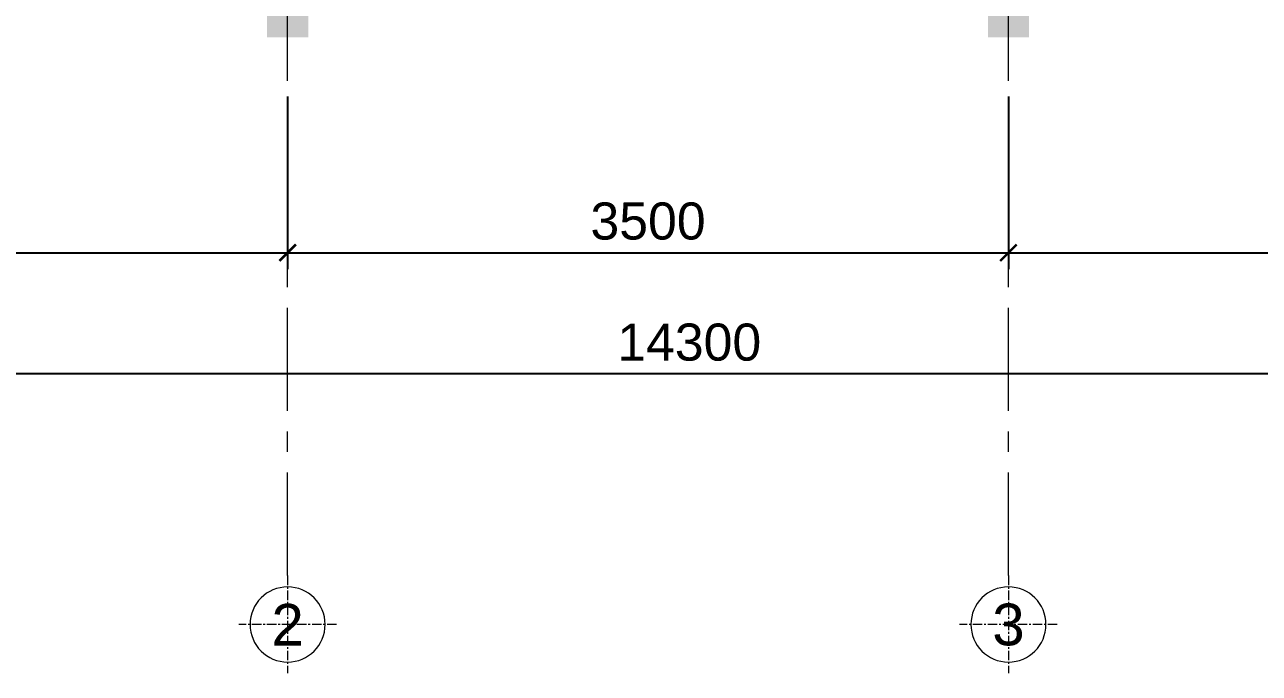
# Model space of a CAD drawing. Header units: inches. Extents: x 1198002 to 1275033, y 93432 to 197262.
# Drawn here: x 1251824 to 1257819, y 138918 to 142065 of the extents above; entities that cross this region are included whole.
import ezdxf
from ezdxf.enums import TextEntityAlignment as Align

# ---------------------------------------------------------------- set-up
doc = ezdxf.new("R2010")
doc.units = ezdxf.units.IN
doc.header["$LTSCALE"] = 100
doc.header["$MEASUREMENT"] = 0
doc.header["$PDMODE"] = 35
doc.linetypes.add('CENTERX2', pattern=[4, 2.5, -0.5, 0.5, -0.5])
doc.layers.add('13COLUMB', color=13, linetype='Continuous')
for name, color, linetype, lineweight in [('2', 2, 'Continuous', 13), ('9GRID', 251, 'CENTERX2', 5), ('DIM', 135, 'Continuous', 9)]:
    doc.layers.add(name, color=color, linetype=linetype, lineweight=lineweight)
doc.styles.add('CVN', font='VHELVEN.TTF')
doc.dimstyles.new('D100', dxfattribs={"dimscale": 100, "dimtxt": 1.8, "dimasz": 0.8, "dimexe": 0.8, "dimexo": 0.8, "dimgap": 0.6, "dimtad": 1, "dimdec": 0, "dimrnd": 5, "dimzin": 12, "dimdsep": 46, "dimtxsty": 'CVN', "dimblk1": 'ARCHTICK', "dimblk2": 'ARCHTICK', "dimsah": 1, "dimcen": 0.8, "dimdle": 0.8, "dimclrd": 256, "dimclre": 256, "dimclrt": 7, "dimadec": 0, "dimazin": 3, "dimtfac": 1, "dimtdec": 0, "dimtix": 1, "dimtmove": 2, "dimatfit": 3, "dimldrblk": 'ARCHTICK', "dimfxl": 1, "dimtolj": 1, "dimarcsym": 0})

# ---------------------------------------------------------------- blocks, each defined once
blk = doc.blocks.new('GRIDSIGN')
at = {"color": 9, "linetype": 'CENTERX2'}
for p, q in [((0, 1300), (0, -1300)), ((-1300, 0), (1300, 0))]:
    blk.add_line(p, q, dxfattribs=at)
at = {"color": 9}
blk.add_circle((0, 0), 1000, dxfattribs=at)
blk.add_attdef('A', text='', height=1000).set_placement((0, 0), align=Align.MIDDLE)
blk = doc.blocks.new('ttucx')
at = {"layer": '9GRID', "ltscale": 2}
for p, q in [((1253101, 157774.6), (1253101, 167806.9)), ((1256601, 157774.6), (1256601, 167806.9))]:
    blk.add_line(p, q, dxfattribs=at)
at = {"layer": '2'}
ref = blk.add_blockref('GRIDSIGN', (1253101, 157537.6), dxfattribs=dict(at, xscale=-0.1822500005364418, yscale=0.1822500005364418, zscale=0.1822500005364418))
ref.add_attrib('A', '2', dxfattribs={"layer": '0', "height": 202.5, "style": 'CVN'}).set_placement((1253101, 157537.6), align=Align.MIDDLE)
ref = blk.add_blockref('GRIDSIGN', (1256601, 157537.6), dxfattribs=dict(at, xscale=-0.1822500005364418, yscale=0.1822500005364418, zscale=0.1822500005364418))
ref.add_attrib('A', '3', dxfattribs={"layer": '0', "height": 202.5, "style": 'CVN'}).set_placement((1256601, 157537.6), align=Align.MIDDLE)
blk = doc.blocks.new('_ARCHTICK')
at = {"color": 0, "linetype": 'ByBlock', "const_width": 0.15}
blk.add_lwpolyline([(-0.5, -0.5), (0.5, 0.5)], dxfattribs=at)
blk = doc.blocks.new('*D252')
at = {"layer": 'Defpoints', "color": 0, "transparency": 16777216}
for p in [(1249101, 142877), (1253101, 141797), (1253101, 140958.5)]:
    blk.add_point(p, dxfattribs=at)
at = {"layer": 'DIM', "lineweight": -2, "transparency": 16777216}
for p, q in [((1249101, 142797), (1249101, 140878.5)), ((1253101, 141717), (1253101, 140878.5)), ((1249021, 140958.5), (1253181, 140958.5))]:
    blk.add_line(p, q, dxfattribs=at)
at = {"layer": 'DIM', "lineweight": -2, "transparency": 16777216, "xscale": 80, "yscale": 80, "zscale": 80, "rotation": 180}
blk.add_blockref('_ARCHTICK', (1249101, 140958.5), dxfattribs=at)
at = {"layer": 'DIM', "lineweight": -2, "transparency": 16777216, "xscale": 80, "yscale": 80, "zscale": 80}
blk.add_blockref('_ARCHTICK', (1253101, 140958.5), dxfattribs=at)
at = {"layer": 'DIM', "color": 7, "transparency": 16777216, "insert": (1251101, 141111), "char_height": 180, "attachment_point": 5, "style": 'CVN'}
blk.add_mtext('\\A1;4000', dxfattribs=at)
blk = doc.blocks.new('*D253')
at = {"layer": 'Defpoints', "color": 0, "transparency": 16777216}
for p in [(1253101, 141797), (1256601, 141797), (1256601, 140958.5)]:
    blk.add_point(p, dxfattribs=at)
at = {"layer": 'DIM', "lineweight": -2, "transparency": 16777216}
for p, q in [((1253101, 141717), (1253101, 140878.5)), ((1256601, 141717), (1256601, 140878.5)), ((1253021, 140958.5), (1256681, 140958.5))]:
    blk.add_line(p, q, dxfattribs=at)
at = {"layer": 'DIM', "lineweight": -2, "transparency": 16777216, "xscale": 80, "yscale": 80, "zscale": 80, "rotation": 180}
blk.add_blockref('_ARCHTICK', (1253101, 140958.5), dxfattribs=at)
at = {"layer": 'DIM', "lineweight": -2, "transparency": 16777216, "xscale": 80, "yscale": 80, "zscale": 80}
blk.add_blockref('_ARCHTICK', (1256601, 140958.5), dxfattribs=at)
at = {"layer": 'DIM', "color": 7, "transparency": 16777216, "insert": (1254851, 141111), "char_height": 180, "attachment_point": 5, "style": 'CVN'}
blk.add_mtext('\\A1;3500', dxfattribs=at)
blk = doc.blocks.new('*D254')
at = {"layer": 'Defpoints', "color": 0, "transparency": 16777216}
for p in [(1256601, 141797), (1260201, 141797), (1260201, 140958.5)]:
    blk.add_point(p, dxfattribs=at)
at = {"layer": 'DIM', "lineweight": -2, "transparency": 16777216}
for p, q in [((1256601, 141717), (1256601, 140878.5)), ((1260201, 141717), (1260201, 140878.5)), ((1256521, 140958.5), (1260281, 140958.5))]:
    blk.add_line(p, q, dxfattribs=at)
at = {"layer": 'DIM', "lineweight": -2, "transparency": 16777216, "xscale": 80, "yscale": 80, "zscale": 80, "rotation": 180}
blk.add_blockref('_ARCHTICK', (1256601, 140958.5), dxfattribs=at)
at = {"layer": 'DIM', "lineweight": -2, "transparency": 16777216, "xscale": 80, "yscale": 80, "zscale": 80}
blk.add_blockref('_ARCHTICK', (1260201, 140958.5), dxfattribs=at)
at = {"layer": 'DIM', "color": 7, "transparency": 16777216, "insert": (1258401, 141111), "char_height": 180, "attachment_point": 5, "style": 'CVN'}
blk.add_mtext('\\A1;3600', dxfattribs=at)
blk = doc.blocks.new('*D256')
at = {"layer": 'Defpoints', "color": 0, "transparency": 16777216}
for p in [(1247901, 141692.5), (1262201, 141692.5), (1247901, 140371)]:
    blk.add_point(p, dxfattribs=at)
at = {"layer": 'DIM', "lineweight": -2, "transparency": 16777216}
for p, q in [((1247901, 141612.5), (1247901, 140291)), ((1262201, 141612.5), (1262201, 140291)), ((1262281, 140371), (1247821, 140371))]:
    blk.add_line(p, q, dxfattribs=at)
at = {"layer": 'DIM', "lineweight": -2, "transparency": 16777216, "xscale": 80, "yscale": 80, "zscale": 80, "rotation": 180}
blk.add_blockref('_ARCHTICK', (1247901, 140371), dxfattribs=at)
at = {"layer": 'DIM', "lineweight": -2, "transparency": 16777216, "xscale": 80, "yscale": 80, "zscale": 80}
blk.add_blockref('_ARCHTICK', (1262201, 140371), dxfattribs=at)
at = {"layer": 'DIM', "color": 7, "transparency": 16777216, "insert": (1255051, 140523.5), "char_height": 180, "attachment_point": 5, "style": 'CVN'}
blk.add_mtext('\\A1;14300', dxfattribs=at)

msp = doc.modelspace()

# ---------------------------------------------------------------- linework, layer by layer
at = {"layer": '13COLUMB'}
for points in [[(1253201, 142003.6), (1253201, 142203.6), (1253001, 142003.6), (1253001, 142203.6)], [(1256701, 142003.6), (1256701, 142203.6), (1256501, 142003.6), (1256501, 142203.6)]]:
    msp.add_solid(points, dxfattribs=at)

# ---------------------------------------------------------------- block references
at = {"layer": '9GRID'}
msp.add_blockref('ttucx', (0, -18382.9), dxfattribs=at)

# ---------------------------------------------------------------- dimensions: what is measured, and where the dimension line sits
at = {"layer": 'DIM'}
for base, p1, p2, picture, middle in [((1253101, 140958.5), (1249101, 142877), (1253101, 141797), '*D252', (1251101, 141111)), ((1256601, 140958.5), (1253101, 141797), (1256601, 141797), '*D253', (1254851, 141111)), ((1260201, 140958.5), (1256601, 141797), (1260201, 141797), '*D254', (1258401, 141111)), ((1247901, 140371), (1262201, 141692.5), (1247901, 141692.5), '*D256', (1255051, 140523.5))]:
    dim = msp.add_linear_dim(base=base, p1=p1, p2=p2, dimstyle='D100', dxfattribs=at)
    dim.commit()
    dim.dimension.update_dxf_attribs({"geometry": picture, "text_midpoint": middle})

doc.saveas('drawing.dxf')
